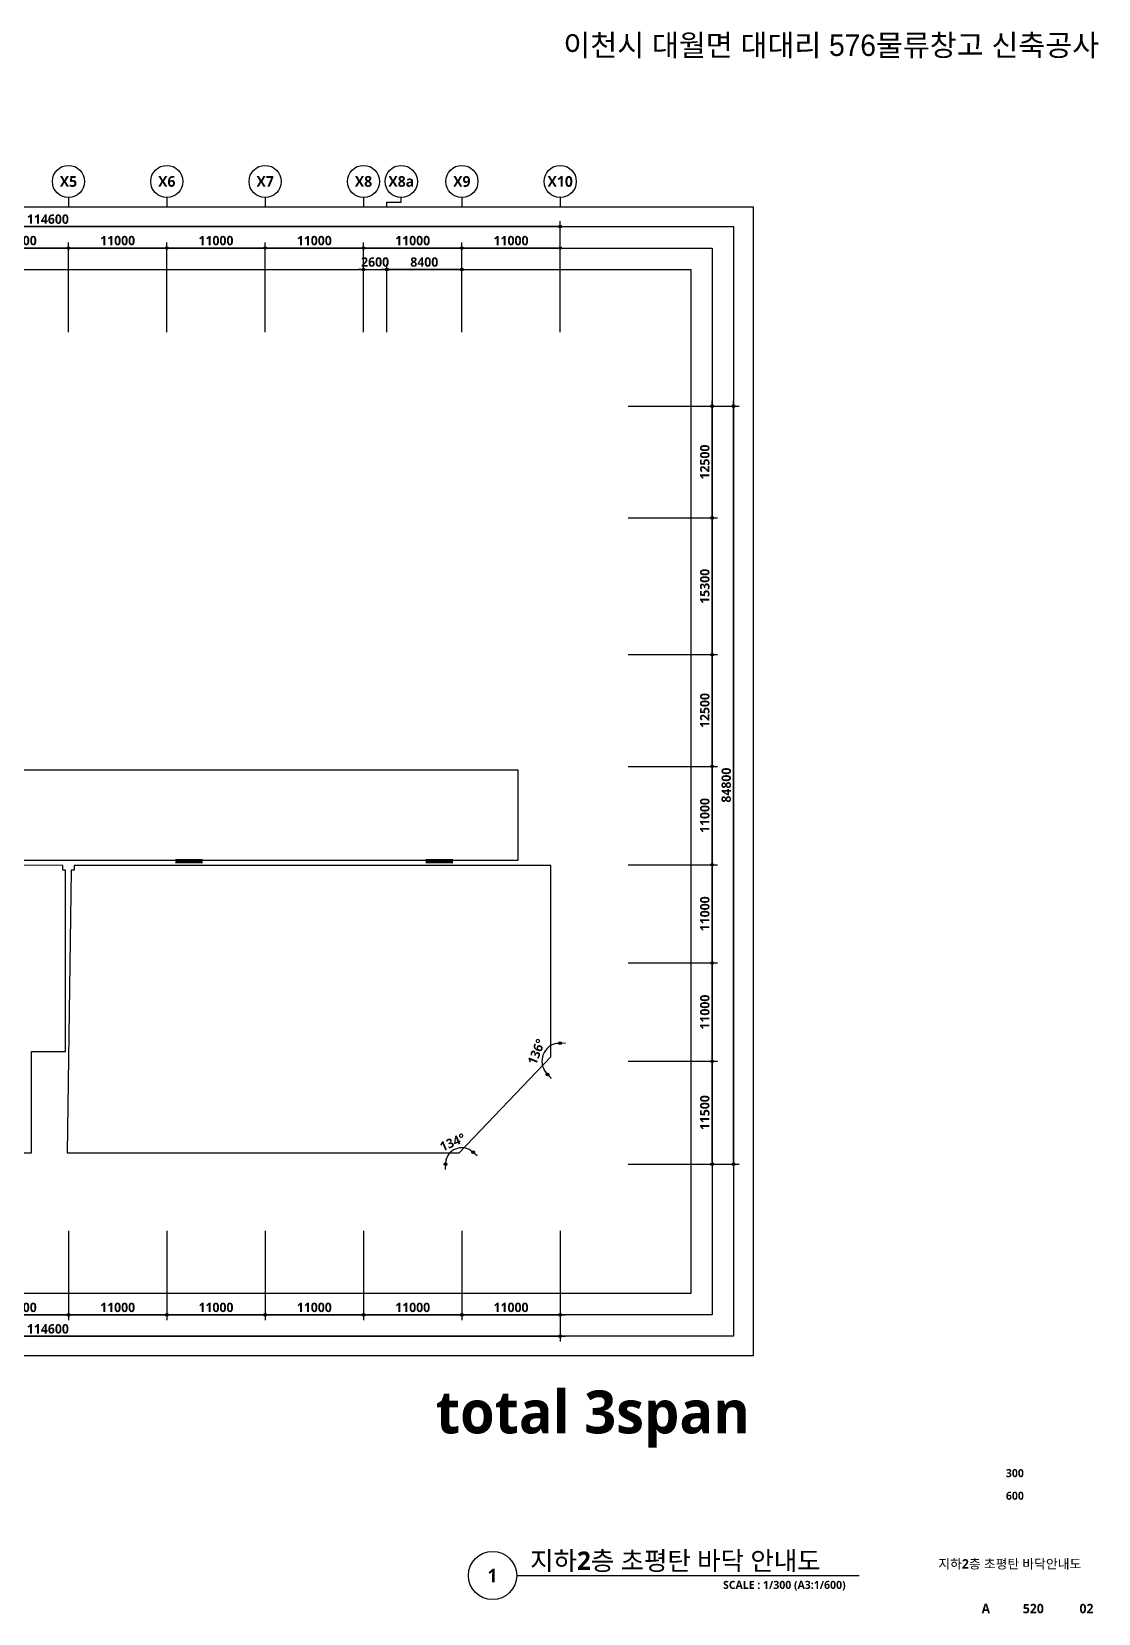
# Model space of a CAD drawing. Header units: millimetres. Extents: x -5354 to 981672, y -957001 to -780013.
# Drawn here: x 106971 to 226278, y -957001 to -780013 of the extents above; entities that cross this region are included whole.
import ezdxf
from ezdxf.enums import TextEntityAlignment as Align

# ---------------------------------------------------------------- set-up
doc = ezdxf.new("R2010")
doc.units = ezdxf.units.MM
doc.header["$LTSCALE"] = 300
doc.header["$MEASUREMENT"] = 0
doc.header["$PDSIZE"] = -10
doc.layers.get('0').update_dxf_attribs({"linetype": 'CONTINUOUS'})
doc.layers.get('Defpoints').update_dxf_attribs({"color": 153, "linetype": 'CONTINUOUS'})
for name, color, linetype in [('A-ANNO-TEXT1', 7, 'CONTINUOUS'), ('A-ANNO-TITL', 7, 'CONTINUOUS'), ('A-ST-AXIS-BUB', 7, 'CONTINUOUS'), ('A-ST-AXIS-DIM', 7, 'CONTINUOUS'), ('AA-XXXX-TXT1', 2, 'CONTINUOUS'), ('heb', 40, 'CONTINUOUS'), ('ILDO_Cosinus Joint', 20, 'CONTINUOUS'), ('TEX', 7, 'CONTINUOUS')]:
    doc.layers.add(name, color=color, linetype=linetype)
doc.layers.add('Defpoint', color=161, linetype='CONTINUOUS', plot=False)
doc.styles.add('SH_대대리576', font='')
doc.styles.add('돋움', font='')
doc.styles.get('SH_대대리576').set_extended_font_data('NanumGothic', bold=True)
doc.styles.get('돋움').set_extended_font_data('Dotum')
doc.dimstyles.new('SHP 600', dxfattribs={"dimscale": 300, "dimtxt": 3.5, "dimasz": 1, "dimexe": 2, "dimexo": 2, "dimgap": 1, "dimtad": 1, "dimdec": 0, "dimzin": 0, "dimdsep": 46, "dimtxsty": 'SH_대대리576', "dimblk": 'DIMDOT', "dimcen": 0.09, "dimclrt": 3, "dimadec": 0, "dimazin": 1, "dimtfac": 1, "dimtdec": 0, "dimtix": 1, "dimtmove": 2, "dimatfit": 0, "dimldrblk": 'DIMDOT', "dimfxl": 1, "dimtolj": 1, "dimtzin": 0, "dimarcsym": 0})

# ---------------------------------------------------------------- blocks, each defined once
blk = doc.blocks.new('DIMDOT')
at = {"color": 0}
blk.add_line((-2, 0), (2, 0), dxfattribs=at)
for radius in [0.5, 0.25]:
    blk.add_circle((0, 0), radius, dxfattribs=at)
blk = doc.blocks.new('*D384')
at = {"layer": 'A-ST-AXIS-DIM', "color": 0, "lineweight": -2, "transparency": 16777216}
for p, q in [((51487, -813626), (51487, -801226)), ((166087, -813626), (166087, -801226)), ((165787, -801826), (51787, -801826))]:
    blk.add_line(p, q, dxfattribs=at)
at = {"layer": 'Defpoints', "color": 0, "transparency": 16777216}
for p in [(51487, -801826), (51487, -814226), (166087, -814226)]:
    blk.add_point(p, dxfattribs=at)
at = {"layer": 'A-ST-AXIS-DIM', "color": 0, "lineweight": -2, "transparency": 16777216, "xscale": 300, "yscale": 300, "zscale": 300, "rotation": 180}
blk.add_blockref('DIMDOT', (51487, -801826), dxfattribs=at)
at = {"layer": 'A-ST-AXIS-DIM', "color": 0, "lineweight": -2, "transparency": 16777216, "xscale": 300, "yscale": 300, "zscale": 300}
blk.add_blockref('DIMDOT', (166087, -801826), dxfattribs=at)
at = {"layer": 'A-ST-AXIS-DIM', "color": 3, "transparency": 16777216, "insert": (108787, -801001), "char_height": 1050, "attachment_point": 5, "style": 'SH_대대리576'}
blk.add_mtext('\\A1;114600', dxfattribs=at)
blk = doc.blocks.new('*D380')
at = {"layer": 'A-ST-AXIS-DIM', "color": 0, "lineweight": -2, "transparency": 16777216}
for p, q in [((100087, -813626), (100087, -803626)), ((110787, -804226), (100387, -804226)), ((111087, -813626), (111087, -803626))]:
    blk.add_line(p, q, dxfattribs=at)
at = {"layer": 'Defpoints', "color": 0, "transparency": 16777216}
for p in [(100087, -804226), (100087, -814226), (111087, -814226)]:
    blk.add_point(p, dxfattribs=at)
at = {"layer": 'A-ST-AXIS-DIM', "color": 0, "lineweight": -2, "transparency": 16777216, "xscale": 300, "yscale": 300, "zscale": 300, "rotation": 180}
blk.add_blockref('DIMDOT', (100087, -804226), dxfattribs=at)
at = {"layer": 'A-ST-AXIS-DIM', "color": 0, "lineweight": -2, "transparency": 16777216, "xscale": 300, "yscale": 300, "zscale": 300}
blk.add_blockref('DIMDOT', (111087, -804226), dxfattribs=at)
at = {"layer": 'A-ST-AXIS-DIM', "color": 3, "transparency": 16777216, "insert": (105587, -803401), "char_height": 1050, "attachment_point": 5, "style": 'SH_대대리576'}
blk.add_mtext('\\A1;11000', dxfattribs=at)
blk = doc.blocks.new('*D379')
at = {"layer": 'A-ST-AXIS-DIM', "color": 0, "lineweight": -2, "transparency": 16777216}
for p, q in [((111087, -813626), (111087, -803626)), ((121787, -804226), (111387, -804226)), ((122087, -813626), (122087, -803626))]:
    blk.add_line(p, q, dxfattribs=at)
at = {"layer": 'Defpoints', "color": 0, "transparency": 16777216}
for p in [(111087, -804226), (111087, -814226), (122087, -814226)]:
    blk.add_point(p, dxfattribs=at)
at = {"layer": 'A-ST-AXIS-DIM', "color": 0, "lineweight": -2, "transparency": 16777216, "xscale": 300, "yscale": 300, "zscale": 300, "rotation": 180}
blk.add_blockref('DIMDOT', (111087, -804226), dxfattribs=at)
at = {"layer": 'A-ST-AXIS-DIM', "color": 0, "lineweight": -2, "transparency": 16777216, "xscale": 300, "yscale": 300, "zscale": 300}
blk.add_blockref('DIMDOT', (122087, -804226), dxfattribs=at)
at = {"layer": 'A-ST-AXIS-DIM', "color": 3, "transparency": 16777216, "insert": (116587, -803401), "char_height": 1050, "attachment_point": 5, "style": 'SH_대대리576'}
blk.add_mtext('\\A1;11000', dxfattribs=at)
blk = doc.blocks.new('*D378')
at = {"layer": 'A-ST-AXIS-DIM', "color": 0, "lineweight": -2, "transparency": 16777216}
for p, q in [((122087, -813626), (122087, -803626)), ((132787, -804226), (122387, -804226)), ((133087, -813626), (133087, -803626))]:
    blk.add_line(p, q, dxfattribs=at)
at = {"layer": 'Defpoints', "color": 0, "transparency": 16777216}
for p in [(122087, -804226), (122087, -814226), (133087, -814226)]:
    blk.add_point(p, dxfattribs=at)
at = {"layer": 'A-ST-AXIS-DIM', "color": 0, "lineweight": -2, "transparency": 16777216, "xscale": 300, "yscale": 300, "zscale": 300, "rotation": 180}
blk.add_blockref('DIMDOT', (122087, -804226), dxfattribs=at)
at = {"layer": 'A-ST-AXIS-DIM', "color": 0, "lineweight": -2, "transparency": 16777216, "xscale": 300, "yscale": 300, "zscale": 300}
blk.add_blockref('DIMDOT', (133087, -804226), dxfattribs=at)
at = {"layer": 'A-ST-AXIS-DIM', "color": 3, "transparency": 16777216, "insert": (127587, -803401), "char_height": 1050, "attachment_point": 5, "style": 'SH_대대리576'}
blk.add_mtext('\\A1;11000', dxfattribs=at)
blk = doc.blocks.new('*D377')
at = {"layer": 'A-ST-AXIS-DIM', "color": 0, "lineweight": -2, "transparency": 16777216}
for p, q in [((133087, -813626), (133087, -803626)), ((143787, -804226), (133387, -804226)), ((144087, -813626), (144087, -803626))]:
    blk.add_line(p, q, dxfattribs=at)
at = {"layer": 'Defpoints', "color": 0, "transparency": 16777216}
for p in [(133087, -804226), (133087, -814226), (144087, -814226)]:
    blk.add_point(p, dxfattribs=at)
at = {"layer": 'A-ST-AXIS-DIM', "color": 0, "lineweight": -2, "transparency": 16777216, "xscale": 300, "yscale": 300, "zscale": 300, "rotation": 180}
blk.add_blockref('DIMDOT', (133087, -804226), dxfattribs=at)
at = {"layer": 'A-ST-AXIS-DIM', "color": 0, "lineweight": -2, "transparency": 16777216, "xscale": 300, "yscale": 300, "zscale": 300}
blk.add_blockref('DIMDOT', (144087, -804226), dxfattribs=at)
at = {"layer": 'A-ST-AXIS-DIM', "color": 3, "transparency": 16777216, "insert": (138587, -803401), "char_height": 1050, "attachment_point": 5, "style": 'SH_대대리576'}
blk.add_mtext('\\A1;11000', dxfattribs=at)
blk = doc.blocks.new('*D376')
at = {"layer": 'A-ST-AXIS-DIM', "color": 0, "lineweight": -2, "transparency": 16777216}
for p, q in [((144087, -813626), (144087, -803626)), ((154787, -804226), (144387, -804226)), ((155087, -813626), (155087, -803626))]:
    blk.add_line(p, q, dxfattribs=at)
at = {"layer": 'Defpoints', "color": 0, "transparency": 16777216}
for p in [(144087, -804226), (144087, -814226), (155087, -814226)]:
    blk.add_point(p, dxfattribs=at)
at = {"layer": 'A-ST-AXIS-DIM', "color": 0, "lineweight": -2, "transparency": 16777216, "xscale": 300, "yscale": 300, "zscale": 300, "rotation": 180}
blk.add_blockref('DIMDOT', (144087, -804226), dxfattribs=at)
at = {"layer": 'A-ST-AXIS-DIM', "color": 0, "lineweight": -2, "transparency": 16777216, "xscale": 300, "yscale": 300, "zscale": 300}
blk.add_blockref('DIMDOT', (155087, -804226), dxfattribs=at)
at = {"layer": 'A-ST-AXIS-DIM', "color": 3, "transparency": 16777216, "insert": (149587, -803401), "char_height": 1050, "attachment_point": 5, "style": 'SH_대대리576'}
blk.add_mtext('\\A1;11000', dxfattribs=at)
blk = doc.blocks.new('*D375')
at = {"layer": 'A-ST-AXIS-DIM', "color": 0, "lineweight": -2, "transparency": 16777216}
for p, q in [((155087, -813626), (155087, -803626)), ((165787, -804226), (155387, -804226)), ((166087, -813626), (166087, -803626))]:
    blk.add_line(p, q, dxfattribs=at)
at = {"layer": 'Defpoints', "color": 0, "transparency": 16777216}
for p in [(155087, -804226), (155087, -814226), (166087, -814226)]:
    blk.add_point(p, dxfattribs=at)
at = {"layer": 'A-ST-AXIS-DIM', "color": 0, "lineweight": -2, "transparency": 16777216, "xscale": 300, "yscale": 300, "zscale": 300, "rotation": 180}
blk.add_blockref('DIMDOT', (155087, -804226), dxfattribs=at)
at = {"layer": 'A-ST-AXIS-DIM', "color": 0, "lineweight": -2, "transparency": 16777216, "xscale": 300, "yscale": 300, "zscale": 300}
blk.add_blockref('DIMDOT', (166087, -804226), dxfattribs=at)
at = {"layer": 'A-ST-AXIS-DIM', "color": 3, "transparency": 16777216, "insert": (160587, -803401), "char_height": 1050, "attachment_point": 5, "style": 'SH_대대리576'}
blk.add_mtext('\\A1;11000', dxfattribs=at)
blk = doc.blocks.new('A-ST-AXIS-BUB-1')
at = {"layer": 'A-ST-AXIS-BUB'}
blk.add_line((0, 350), (0, 0), dxfattribs=at)
blk.add_circle((0, 950), 600, dxfattribs=at)
blk = doc.blocks.new('*D272')
at = {"layer": 'A-ST-AXIS-DIM', "color": 0, "lineweight": -2, "transparency": 16777216}
for p, q in [((173687, -821926), (183687, -821926)), ((183087, -834126), (183087, -822226)), ((173687, -834426), (183687, -834426))]:
    blk.add_line(p, q, dxfattribs=at)
at = {"layer": 'Defpoints', "color": 0, "transparency": 16777216}
for p in [(173087, -821926), (183087, -821926), (173087, -834426)]:
    blk.add_point(p, dxfattribs=at)
at = {"layer": 'A-ST-AXIS-DIM', "color": 0, "lineweight": -2, "transparency": 16777216, "xscale": 300, "yscale": 300, "zscale": 300}
for p, rotation in [((183087, -821926), 90), ((183087, -834426), 270)]:
    blk.add_blockref('DIMDOT', p, dxfattribs=dict(at, rotation=rotation))
at = {"layer": 'A-ST-AXIS-DIM', "color": 3, "transparency": 16777216, "insert": (182262, -828176), "char_height": 1050, "attachment_point": 5, "rotation": 90, "style": 'SH_대대리576'}
blk.add_mtext('\\A1;12500', dxfattribs=at)
blk = doc.blocks.new('*D271')
at = {"layer": 'A-ST-AXIS-DIM', "color": 0, "lineweight": -2, "transparency": 16777216}
for p, q in [((173687, -834426), (183687, -834426)), ((183087, -849426), (183087, -834726)), ((173687, -849726), (183687, -849726))]:
    blk.add_line(p, q, dxfattribs=at)
at = {"layer": 'Defpoints', "color": 0, "transparency": 16777216}
for p in [(173087, -834426), (183087, -834426), (173087, -849726)]:
    blk.add_point(p, dxfattribs=at)
at = {"layer": 'A-ST-AXIS-DIM', "color": 0, "lineweight": -2, "transparency": 16777216, "xscale": 300, "yscale": 300, "zscale": 300}
for p, rotation in [((183087, -834426), 90), ((183087, -849726), 270)]:
    blk.add_blockref('DIMDOT', p, dxfattribs=dict(at, rotation=rotation))
at = {"layer": 'A-ST-AXIS-DIM', "color": 3, "transparency": 16777216, "insert": (182262, -842076), "char_height": 1050, "attachment_point": 5, "rotation": 90, "style": 'SH_대대리576'}
blk.add_mtext('\\A1;15300', dxfattribs=at)
blk = doc.blocks.new('*D270')
at = {"layer": 'A-ST-AXIS-DIM', "color": 0, "lineweight": -2, "transparency": 16777216}
for p, q in [((173687, -849726), (183687, -849726)), ((183087, -861926), (183087, -850026)), ((173687, -862226), (183687, -862226))]:
    blk.add_line(p, q, dxfattribs=at)
at = {"layer": 'Defpoints', "color": 0, "transparency": 16777216}
for p in [(173087, -849726), (183087, -849726), (173087, -862226)]:
    blk.add_point(p, dxfattribs=at)
at = {"layer": 'A-ST-AXIS-DIM', "color": 0, "lineweight": -2, "transparency": 16777216, "xscale": 300, "yscale": 300, "zscale": 300}
for p, rotation in [((183087, -849726), 90), ((183087, -862226), 270)]:
    blk.add_blockref('DIMDOT', p, dxfattribs=dict(at, rotation=rotation))
at = {"layer": 'A-ST-AXIS-DIM', "color": 3, "transparency": 16777216, "insert": (182262, -855976), "char_height": 1050, "attachment_point": 5, "rotation": 90, "style": 'SH_대대리576'}
blk.add_mtext('\\A1;12500', dxfattribs=at)
blk = doc.blocks.new('*D269')
at = {"layer": 'A-ST-AXIS-DIM', "color": 0, "lineweight": -2, "transparency": 16777216}
for p, q in [((173687, -862226), (183687, -862226)), ((183087, -872926), (183087, -862526)), ((173687, -873226), (183687, -873226))]:
    blk.add_line(p, q, dxfattribs=at)
at = {"layer": 'Defpoints', "color": 0, "transparency": 16777216}
for p in [(173087, -862226), (183087, -862226), (173087, -873226)]:
    blk.add_point(p, dxfattribs=at)
at = {"layer": 'A-ST-AXIS-DIM', "color": 0, "lineweight": -2, "transparency": 16777216, "xscale": 300, "yscale": 300, "zscale": 300}
for p, rotation in [((183087, -862226), 90), ((183087, -873226), 270)]:
    blk.add_blockref('DIMDOT', p, dxfattribs=dict(at, rotation=rotation))
at = {"layer": 'A-ST-AXIS-DIM', "color": 3, "transparency": 16777216, "insert": (182262, -867726), "char_height": 1050, "attachment_point": 5, "rotation": 90, "style": 'SH_대대리576'}
blk.add_mtext('\\A1;11000', dxfattribs=at)
blk = doc.blocks.new('*D268')
at = {"layer": 'A-ST-AXIS-DIM', "color": 0, "lineweight": -2, "transparency": 16777216}
for p, q in [((173687, -873226), (183687, -873226)), ((183087, -883926), (183087, -873526)), ((173687, -884226), (183687, -884226))]:
    blk.add_line(p, q, dxfattribs=at)
at = {"layer": 'Defpoints', "color": 0, "transparency": 16777216}
for p in [(173087, -873226), (183087, -873226), (173087, -884226)]:
    blk.add_point(p, dxfattribs=at)
at = {"layer": 'A-ST-AXIS-DIM', "color": 0, "lineweight": -2, "transparency": 16777216, "xscale": 300, "yscale": 300, "zscale": 300}
for p, rotation in [((183087, -873226), 90), ((183087, -884226), 270)]:
    blk.add_blockref('DIMDOT', p, dxfattribs=dict(at, rotation=rotation))
at = {"layer": 'A-ST-AXIS-DIM', "color": 3, "transparency": 16777216, "insert": (182262, -878726), "char_height": 1050, "attachment_point": 5, "rotation": 90, "style": 'SH_대대리576'}
blk.add_mtext('\\A1;11000', dxfattribs=at)
blk = doc.blocks.new('*D267')
at = {"layer": 'A-ST-AXIS-DIM', "color": 0, "lineweight": -2, "transparency": 16777216}
for p, q in [((173687, -884226), (183687, -884226)), ((183087, -894926), (183087, -884526)), ((173687, -895226), (183687, -895226))]:
    blk.add_line(p, q, dxfattribs=at)
at = {"layer": 'Defpoints', "color": 0, "transparency": 16777216}
for p in [(173087, -884226), (183087, -884226), (173087, -895226)]:
    blk.add_point(p, dxfattribs=at)
at = {"layer": 'A-ST-AXIS-DIM', "color": 0, "lineweight": -2, "transparency": 16777216, "xscale": 300, "yscale": 300, "zscale": 300}
for p, rotation in [((183087, -884226), 90), ((183087, -895226), 270)]:
    blk.add_blockref('DIMDOT', p, dxfattribs=dict(at, rotation=rotation))
at = {"layer": 'A-ST-AXIS-DIM', "color": 3, "transparency": 16777216, "insert": (182262, -889726), "char_height": 1050, "attachment_point": 5, "rotation": 90, "style": 'SH_대대리576'}
blk.add_mtext('\\A1;11000', dxfattribs=at)
blk = doc.blocks.new('*D266')
at = {"layer": 'A-ST-AXIS-DIM', "color": 0, "lineweight": -2, "transparency": 16777216}
for p, q in [((173687, -895226), (183687, -895226)), ((183087, -906426), (183087, -895526)), ((173687, -906726), (183687, -906726))]:
    blk.add_line(p, q, dxfattribs=at)
at = {"layer": 'Defpoints', "color": 0, "transparency": 16777216}
for p in [(173087, -895226), (183087, -895226), (173087, -906726)]:
    blk.add_point(p, dxfattribs=at)
at = {"layer": 'A-ST-AXIS-DIM', "color": 0, "lineweight": -2, "transparency": 16777216, "xscale": 300, "yscale": 300, "zscale": 300}
for p, rotation in [((183087, -895226), 90), ((183087, -906726), 270)]:
    blk.add_blockref('DIMDOT', p, dxfattribs=dict(at, rotation=rotation))
at = {"layer": 'A-ST-AXIS-DIM', "color": 3, "transparency": 16777216, "insert": (182262, -900976), "char_height": 1050, "attachment_point": 5, "rotation": 90, "style": 'SH_대대리576'}
blk.add_mtext('\\A1;11500', dxfattribs=at)
blk = doc.blocks.new('*D265')
at = {"layer": 'A-ST-AXIS-DIM', "color": 0, "lineweight": -2, "transparency": 16777216}
for p, q in [((173687, -821926), (186087, -821926)), ((185487, -906426), (185487, -822226)), ((173687, -906726), (186087, -906726))]:
    blk.add_line(p, q, dxfattribs=at)
at = {"layer": 'Defpoints', "color": 0, "transparency": 16777216}
for p in [(173087, -821926), (185487, -821926), (173087, -906726)]:
    blk.add_point(p, dxfattribs=at)
at = {"layer": 'A-ST-AXIS-DIM', "color": 0, "lineweight": -2, "transparency": 16777216, "xscale": 300, "yscale": 300, "zscale": 300}
for p, rotation in [((185487, -821926), 90), ((185487, -906726), 270)]:
    blk.add_blockref('DIMDOT', p, dxfattribs=dict(at, rotation=rotation))
at = {"layer": 'A-ST-AXIS-DIM', "color": 3, "transparency": 16777216, "insert": (184662, -864326), "char_height": 1050, "attachment_point": 5, "rotation": 90, "style": 'SH_대대리576'}
blk.add_mtext('\\A1;84800', dxfattribs=at)
blk = doc.blocks.new('*D373')
at = {"layer": 'A-ST-AXIS-DIM', "color": 0, "lineweight": -2, "transparency": 16777216}
for p, q in [((100087, -914197), (100087, -924197)), ((111087, -914197), (111087, -924197)), ((100387, -923597), (110787, -923597))]:
    blk.add_line(p, q, dxfattribs=at)
at = {"layer": 'Defpoints', "color": 0, "transparency": 16777216}
for p in [(100087, -913597), (111087, -913597), (111087, -923597)]:
    blk.add_point(p, dxfattribs=at)
at = {"layer": 'A-ST-AXIS-DIM', "color": 0, "lineweight": -2, "transparency": 16777216, "xscale": 300, "yscale": 300, "zscale": 300, "rotation": 180}
blk.add_blockref('DIMDOT', (100087, -923597), dxfattribs=at)
at = {"layer": 'A-ST-AXIS-DIM', "color": 0, "lineweight": -2, "transparency": 16777216, "xscale": 300, "yscale": 300, "zscale": 300}
blk.add_blockref('DIMDOT', (111087, -923597), dxfattribs=at)
at = {"layer": 'A-ST-AXIS-DIM', "color": 3, "transparency": 16777216, "insert": (105587, -922772), "char_height": 1050, "attachment_point": 5, "style": 'SH_대대리576'}
blk.add_mtext('\\A1;11000', dxfattribs=at)
blk = doc.blocks.new('*D372')
at = {"layer": 'A-ST-AXIS-DIM', "color": 0, "lineweight": -2, "transparency": 16777216}
for p, q in [((111087, -914197), (111087, -924197)), ((122087, -914197), (122087, -924197)), ((111387, -923597), (121787, -923597))]:
    blk.add_line(p, q, dxfattribs=at)
at = {"layer": 'Defpoints', "color": 0, "transparency": 16777216}
for p in [(111087, -913597), (122087, -913597), (122087, -923597)]:
    blk.add_point(p, dxfattribs=at)
at = {"layer": 'A-ST-AXIS-DIM', "color": 0, "lineweight": -2, "transparency": 16777216, "xscale": 300, "yscale": 300, "zscale": 300, "rotation": 180}
blk.add_blockref('DIMDOT', (111087, -923597), dxfattribs=at)
at = {"layer": 'A-ST-AXIS-DIM', "color": 0, "lineweight": -2, "transparency": 16777216, "xscale": 300, "yscale": 300, "zscale": 300}
blk.add_blockref('DIMDOT', (122087, -923597), dxfattribs=at)
at = {"layer": 'A-ST-AXIS-DIM', "color": 3, "transparency": 16777216, "insert": (116587, -922772), "char_height": 1050, "attachment_point": 5, "style": 'SH_대대리576'}
blk.add_mtext('\\A1;11000', dxfattribs=at)
blk = doc.blocks.new('*D371')
at = {"layer": 'A-ST-AXIS-DIM', "color": 0, "lineweight": -2, "transparency": 16777216}
for p, q in [((122087, -914197), (122087, -924197)), ((133087, -914197), (133087, -924197)), ((122387, -923597), (132787, -923597))]:
    blk.add_line(p, q, dxfattribs=at)
at = {"layer": 'Defpoints', "color": 0, "transparency": 16777216}
for p in [(122087, -913597), (133087, -913597), (133087, -923597)]:
    blk.add_point(p, dxfattribs=at)
at = {"layer": 'A-ST-AXIS-DIM', "color": 0, "lineweight": -2, "transparency": 16777216, "xscale": 300, "yscale": 300, "zscale": 300, "rotation": 180}
blk.add_blockref('DIMDOT', (122087, -923597), dxfattribs=at)
at = {"layer": 'A-ST-AXIS-DIM', "color": 0, "lineweight": -2, "transparency": 16777216, "xscale": 300, "yscale": 300, "zscale": 300}
blk.add_blockref('DIMDOT', (133087, -923597), dxfattribs=at)
at = {"layer": 'A-ST-AXIS-DIM', "color": 3, "transparency": 16777216, "insert": (127587, -922772), "char_height": 1050, "attachment_point": 5, "style": 'SH_대대리576'}
blk.add_mtext('\\A1;11000', dxfattribs=at)
blk = doc.blocks.new('*D370')
at = {"layer": 'A-ST-AXIS-DIM', "color": 0, "lineweight": -2, "transparency": 16777216}
for p, q in [((133087, -914197), (133087, -924197)), ((144087, -914197), (144087, -924197)), ((133387, -923597), (143787, -923597))]:
    blk.add_line(p, q, dxfattribs=at)
at = {"layer": 'Defpoints', "color": 0, "transparency": 16777216}
for p in [(133087, -913597), (144087, -913597), (144087, -923597)]:
    blk.add_point(p, dxfattribs=at)
at = {"layer": 'A-ST-AXIS-DIM', "color": 0, "lineweight": -2, "transparency": 16777216, "xscale": 300, "yscale": 300, "zscale": 300, "rotation": 180}
blk.add_blockref('DIMDOT', (133087, -923597), dxfattribs=at)
at = {"layer": 'A-ST-AXIS-DIM', "color": 0, "lineweight": -2, "transparency": 16777216, "xscale": 300, "yscale": 300, "zscale": 300}
blk.add_blockref('DIMDOT', (144087, -923597), dxfattribs=at)
at = {"layer": 'A-ST-AXIS-DIM', "color": 3, "transparency": 16777216, "insert": (138587, -922772), "char_height": 1050, "attachment_point": 5, "style": 'SH_대대리576'}
blk.add_mtext('\\A1;11000', dxfattribs=at)
blk = doc.blocks.new('*D369')
at = {"layer": 'A-ST-AXIS-DIM', "color": 0, "lineweight": -2, "transparency": 16777216}
for p, q in [((144087, -914197), (144087, -924197)), ((155087, -914197), (155087, -924197)), ((144387, -923597), (154787, -923597))]:
    blk.add_line(p, q, dxfattribs=at)
at = {"layer": 'Defpoints', "color": 0, "transparency": 16777216}
for p in [(144087, -913597), (155087, -913597), (155087, -923597)]:
    blk.add_point(p, dxfattribs=at)
at = {"layer": 'A-ST-AXIS-DIM', "color": 0, "lineweight": -2, "transparency": 16777216, "xscale": 300, "yscale": 300, "zscale": 300, "rotation": 180}
blk.add_blockref('DIMDOT', (144087, -923597), dxfattribs=at)
at = {"layer": 'A-ST-AXIS-DIM', "color": 0, "lineweight": -2, "transparency": 16777216, "xscale": 300, "yscale": 300, "zscale": 300}
blk.add_blockref('DIMDOT', (155087, -923597), dxfattribs=at)
at = {"layer": 'A-ST-AXIS-DIM', "color": 3, "transparency": 16777216, "insert": (149587, -922772), "char_height": 1050, "attachment_point": 5, "style": 'SH_대대리576'}
blk.add_mtext('\\A1;11000', dxfattribs=at)
blk = doc.blocks.new('*D368')
at = {"layer": 'A-ST-AXIS-DIM', "color": 0, "lineweight": -2, "transparency": 16777216}
for p, q in [((155087, -914197), (155087, -924197)), ((166087, -914197), (166087, -924197)), ((155387, -923597), (165787, -923597))]:
    blk.add_line(p, q, dxfattribs=at)
at = {"layer": 'Defpoints', "color": 0, "transparency": 16777216}
for p in [(155087, -913597), (166087, -913597), (166087, -923597)]:
    blk.add_point(p, dxfattribs=at)
at = {"layer": 'A-ST-AXIS-DIM', "color": 0, "lineweight": -2, "transparency": 16777216, "xscale": 300, "yscale": 300, "zscale": 300, "rotation": 180}
blk.add_blockref('DIMDOT', (155087, -923597), dxfattribs=at)
at = {"layer": 'A-ST-AXIS-DIM', "color": 0, "lineweight": -2, "transparency": 16777216, "xscale": 300, "yscale": 300, "zscale": 300}
blk.add_blockref('DIMDOT', (166087, -923597), dxfattribs=at)
at = {"layer": 'A-ST-AXIS-DIM', "color": 3, "transparency": 16777216, "insert": (160587, -922772), "char_height": 1050, "attachment_point": 5, "style": 'SH_대대리576'}
blk.add_mtext('\\A1;11000', dxfattribs=at)
blk = doc.blocks.new('*D367')
at = {"layer": 'A-ST-AXIS-DIM', "color": 0, "lineweight": -2, "transparency": 16777216}
blk.add_arc((155087, -906726), 1829, 55.67995, 170.59308, dxfattribs=at)
at = {"layer": 'Defpoints', "color": 0, "transparency": 16777216}
for p in [(166087, -895226), (155060, -904897), (144087, -906726, 103000), (155087, -906726), (155087, -906726)]:
    blk.add_point(p, dxfattribs=at)
at = {"layer": 'A-ST-AXIS-DIM', "color": 0, "lineweight": -2, "transparency": 16777216, "xscale": 300, "yscale": 300, "zscale": 300}
for p, rotation in [((153258, -906726), 265.2965424328976), ((156352, -905404), 320.9764875871198)]:
    blk.add_blockref('DIMDOT', p, dxfattribs=dict(at, rotation=rotation))
at = {"layer": 'A-ST-AXIS-DIM', "color": 3, "transparency": 16777216, "insert": (154044, -904285), "char_height": 1050, "attachment_point": 5, "rotation": 23.13652, "style": 'SH_대대리576'}
blk.add_mtext('\\A1;134°', dxfattribs=at)
blk = doc.blocks.new('*D366')
at = {"layer": 'A-ST-AXIS-DIM', "color": 0, "lineweight": -2, "transparency": 16777216}
blk.add_arc((166087, -895226), 2037, 98.44788, 217.82515, dxfattribs=at)
at = {"layer": 'Defpoints', "color": 0, "transparency": 16777216}
for p in [(166087, -872926), (164637, -893797), (166087, -895226), (166087, -895226), (155087, -906726, 103000)]:
    blk.add_point(p, dxfattribs=at)
at = {"layer": 'A-ST-AXIS-DIM', "color": 0, "lineweight": -2, "transparency": 16777216, "xscale": 300, "yscale": 300, "zscale": 300}
for p, rotation in [((166087, -893189), 4.223939572343506), ((164679, -896698), 312.0490904476744)]:
    blk.add_blockref('DIMDOT', p, dxfattribs=dict(at, rotation=rotation))
at = {"layer": 'A-ST-AXIS-DIM', "color": 3, "transparency": 16777216, "insert": (163431, -894160), "char_height": 1050, "attachment_point": 5, "rotation": 68.13652, "style": 'SH_대대리576'}
blk.add_mtext('\\A1;136°', dxfattribs=at)
blk = doc.blocks.new('*D365')
at = {"layer": 'A-ST-AXIS-DIM', "color": 0, "lineweight": -2, "transparency": 16777216}
for p, q in [((51487, -914197), (51487, -926597)), ((166087, -914197), (166087, -926597)), ((51787, -925997), (165787, -925997))]:
    blk.add_line(p, q, dxfattribs=at)
at = {"layer": 'Defpoints', "color": 0, "transparency": 16777216}
for p in [(51487, -913597), (166087, -913597), (166087, -925997)]:
    blk.add_point(p, dxfattribs=at)
at = {"layer": 'A-ST-AXIS-DIM', "color": 0, "lineweight": -2, "transparency": 16777216, "xscale": 300, "yscale": 300, "zscale": 300, "rotation": 180}
blk.add_blockref('DIMDOT', (51487, -925997), dxfattribs=at)
at = {"layer": 'A-ST-AXIS-DIM', "color": 0, "lineweight": -2, "transparency": 16777216, "xscale": 300, "yscale": 300, "zscale": 300}
blk.add_blockref('DIMDOT', (166087, -925997), dxfattribs=at)
at = {"layer": 'A-ST-AXIS-DIM', "color": 3, "transparency": 16777216, "insert": (108787, -925172), "char_height": 1050, "attachment_point": 5, "style": 'SH_대대리576'}
blk.add_mtext('\\A1;114600', dxfattribs=at)
blk = doc.blocks.new('*U20')
at = {"layer": 'A-ANNO-TITL'}
blk.add_line((0, 0), (6382, 0), dxfattribs=at)
blk.add_circle((-450, 0), 450, dxfattribs=at)
at = {"layer": 'AA-XXXX-TXT1', "style": 'SH_대대리576'}
blk.add_attdef('DWG.TITLE', (250, 100), '', height=350, dxfattribs=at)
at = {"layer": 'AA-XXXX-TXT1', "color": 7, "style": 'SH_대대리576'}
blk.add_attdef('NO1', text='', height=300, dxfattribs=at).set_placement((-450, 0), align=Align.MIDDLE)
at = {"layer": 'AA-XXXX-TXT1', "style": 'SH_대대리576'}
blk.add_attdef('SCALE', text='', height=150, dxfattribs=at).set_placement((6132, -100), align=Align.TOP_RIGHT)
blk = doc.blocks.new('*D290')
at = {"layer": 'A-ST-AXIS-DIM', "color": 0, "lineweight": -2, "transparency": 16777216}
for p, q in [((143787, -806626), (143487, -806626)), ((144087, -813626), (144087, -806026)), ((144087, -806626), (146687, -806626)), ((146687, -813626), (146687, -806026)), ((146987, -806626), (147287, -806626))]:
    blk.add_line(p, q, dxfattribs=at)
at = {"layer": 'Defpoints', "color": 0, "transparency": 16777216}
for p in [(146687, -806626), (144087, -814226), (146687, -814226)]:
    blk.add_point(p, dxfattribs=at)
at = {"layer": 'A-ST-AXIS-DIM', "color": 0, "lineweight": -2, "transparency": 16777216, "xscale": 300, "yscale": 300, "zscale": 300}
blk.add_blockref('DIMDOT', (144087, -806626), dxfattribs=at)
at = {"layer": 'A-ST-AXIS-DIM', "color": 0, "lineweight": -2, "transparency": 16777216, "xscale": 300, "yscale": 300, "zscale": 300, "rotation": 180}
blk.add_blockref('DIMDOT', (146687, -806626), dxfattribs=at)
at = {"layer": 'A-ST-AXIS-DIM', "color": 3, "transparency": 16777216, "insert": (145387, -805801), "char_height": 1050, "attachment_point": 5, "style": 'SH_대대리576'}
blk.add_mtext('\\A1;2600', dxfattribs=at)
blk = doc.blocks.new('*D289')
at = {"layer": 'A-ST-AXIS-DIM', "color": 0, "lineweight": -2, "transparency": 16777216}
for p, q in [((146687, -813626), (146687, -806026)), ((154787, -806626), (146987, -806626)), ((155087, -813626), (155087, -806026))]:
    blk.add_line(p, q, dxfattribs=at)
at = {"layer": 'Defpoints', "color": 0, "transparency": 16777216}
for p in [(146687, -806626), (146687, -814226), (155087, -814226)]:
    blk.add_point(p, dxfattribs=at)
at = {"layer": 'A-ST-AXIS-DIM', "color": 0, "lineweight": -2, "transparency": 16777216, "xscale": 300, "yscale": 300, "zscale": 300, "rotation": 180}
blk.add_blockref('DIMDOT', (146687, -806626), dxfattribs=at)
at = {"layer": 'A-ST-AXIS-DIM', "color": 0, "lineweight": -2, "transparency": 16777216, "xscale": 300, "yscale": 300, "zscale": 300}
blk.add_blockref('DIMDOT', (155087, -806626), dxfattribs=at)
at = {"layer": 'A-ST-AXIS-DIM', "color": 3, "transparency": 16777216, "insert": (150887, -805801), "char_height": 1050, "attachment_point": 5, "style": 'SH_대대리576'}
blk.add_mtext('\\A1;8400', dxfattribs=at)

msp = doc.modelspace()

# ---------------------------------------------------------------- linework, layer by layer
at = {"layer": 'A-ST-AXIS-BUB'}
msp.add_lwpolyline([(146687.2, -799625.9), (146687.2, -799100.9), (148310.1, -799100.9), (148310.1, -798575.9)], dxfattribs=at)
msp.add_circle((148310.1, -796775.9), 1800, dxfattribs=at)
at = {"layer": 'Defpoint'}
for points in [[(187687.2, -928197.4), (16487.2, -928197.4), (16487.2, -799625.9), (187687.2, -799625.9)], [(185487.2, -925997.4), (18687.2, -925997.4), (18687.2, -801825.9), (185487.2, -801825.9)], [(183087.2, -923597.4), (21087.2, -923597.4), (21087.2, -804225.9), (183087.2, -804225.9)], [(180687.2, -921197.4), (23487.2, -921197.4), (23487.2, -806625.9), (180687.2, -806625.9)]]:
    msp.add_lwpolyline(points, close=True, dxfattribs=at)
at = {"layer": 'heb', "elevation": 103000}
for points in [[(161337.2, -872746.9), (70937.2, -872746.9), (70937.2, -862625.9), (161337.2, -862625.9)], [(66987.2, -873804.9), (66987.2, -894525.9), (67787.2, -894525.9), (67787.2, -895375.9), (71237.2, -895375.9), (71237.2, -905475.9), (106937.2, -905475.9), (106937.2, -894125.9), (110774.7, -894125.9), (110774.7, -873854.9), (110458.2, -873854.9), (110458.2, -873321.9), (67666.2, -873296.9), (67666.2, -873804.9)], [(110937.2, -905475.9), (154774.5, -905475.9), (165037.2, -894746.7), (165037.2, -873321.9), (111716.2, -873321.9), (111716.2, -873854.9), (111399.7, -873854.9)]]:
    msp.add_lwpolyline(points, close=True, dxfattribs=at)
at = {"layer": 'ILDO_Cosinus Joint', "const_width": 500, "elevation": 103000}
for points in [[(123055.9, -872825.9), (126115.9, -872825.9)], [(151055.9, -872825.9), (154115.9, -872825.9)]]:
    msp.add_lwpolyline(points, dxfattribs=at)

# ---------------------------------------------------------------- block references
ref = msp.add_blockref('*U20', (161223.6, -952764.4), dxfattribs=dict(xscale=6, yscale=6, zscale=6))
ref.add_attrib('SCALE', 'SCALE : 1/300 (A3:1/600)', dxfattribs={"layer": 'A-ANNO-TITL', "height": 900, "style": 'SH_대대리576'}).set_placement((198013.2, -953364.4), align=Align.TOP_RIGHT)
ref.add_attrib('DWG.TITLE', '지하2층 초평탄 바닥 안내도', (162723.6, -952164.4), dxfattribs={"layer": 'A-ANNO-TITL', "height": 2087.447, "style": 'SH_대대리576'})
ref.add_attrib('NO1', '1', dxfattribs={"layer": 'A-ANNO-TITL', "color": 7, "height": 1500, "style": 'SH_대대리576'}).set_placement((158523.6, -952764.4), align=Align.MIDDLE)
at = {"layer": 'A-ST-AXIS-BUB', "xscale": 3, "yscale": 3, "zscale": 3}
for p in [(111087.2, -799625.9), (122087.2, -799625.9), (133087.2, -799625.9), (144087.2, -799625.9), (155087.2, -799625.9), (166087.2, -799625.9)]:
    msp.add_blockref('A-ST-AXIS-BUB-1', p, dxfattribs=at)

# ---------------------------------------------------------------- texts
at = {"layer": 'A-ANNO-TEXT1', "style": 'SH_대대리576'}
for s, height, p in [('X5', 1200, (111087.2, -796775.9)), ('X6', 1200, (122087.2, -796775.9)), ('X7', 1200, (133087.2, -796775.9)), ('X8', 1200, (144087.2, -796775.9)), ('X8a', 1200, (148310.1, -796775.9)), ('X9', 1200, (155087.2, -796775.9)), ('X10', 1200, (166087.2, -796775.9)), ('total 3span', 4800, (169738.8, -934463.6))]:
    msp.add_text(s, height=height, dxfattribs=at).set_placement(p, align=Align.MIDDLE_CENTER)
at = {"layer": 'A-ANNO-TITL', "style": 'SH_대대리576'}
for s, height, p in [('300', 900, (216940.9, -941308.9)), ('600', 900, (216940.9, -943842.1)), ('지하2층 초평탄 바닥안내도', 1050, (216375.6, -951450.5)), ('A', 1050, (213692.9, -956461)), ('520', 1050, (219006.2, -956461)), ('02', 1050, (224952.6, -956461))]:
    msp.add_text(s, height=height, dxfattribs=at).set_placement(p, align=Align.MIDDLE)
at = {"layer": 'TEX', "style": '돋움'}
msp.add_text('이천시 대월면 대대리 576물류창고 신축공사', height=2400, dxfattribs=at).set_placement((166440, -781533.6), align=Align.MIDDLE_LEFT)

# ---------------------------------------------------------------- dimensions: what is measured, and where the dimension line sits
at = {"layer": 'A-ST-AXIS-DIM'}
for base, p1, p2, picture, middle in [((51487.2, -801825.9), (166087.2, -814225.9), (51487.2, -814225.9), '*D384', (108787.2, -801000.9)), ((100087.2, -804225.9), (111087.2, -814225.9), (100087.2, -814225.9), '*D380', (105587.2, -803400.9)), ((111087.2, -804225.9), (122087.2, -814225.9), (111087.2, -814225.9), '*D379', (116587.2, -803400.9)), ((122087.2, -804225.9), (133087.2, -814225.9), (122087.2, -814225.9), '*D378', (127587.2, -803400.9)), ((133087.2, -804225.9), (144087.2, -814225.9), (133087.2, -814225.9), '*D377', (138587.2, -803400.9)), ((144087.2, -804225.9), (155087.2, -814225.9), (144087.2, -814225.9), '*D376', (149587.2, -803400.9)), ((155087.2, -804225.9), (166087.2, -814225.9), (155087.2, -814225.9), '*D375', (160587.2, -803400.9)), ((146687.2, -806625.9), (155087.2, -814225.9), (146687.2, -814225.9), '*D289', (150887.2, -805800.9))]:
    dim = msp.add_linear_dim(base=base, p1=p1, p2=p2, dimstyle='SHP 600', dxfattribs=at)
    dim.commit()
    dim.dimension.update_dxf_attribs({"geometry": picture, "text_midpoint": middle})
for base, p1, p2, angle, picture, middle in [((146687.2, -806625.9), (144087.2, -814225.9), (146687.2, -814225.9), 180, '*D290', (145387.2, -805800.9)), ((183087.2, -821925.9), (173087.2, -834425.9), (173087.2, -821925.9), 270, '*D272', (182262.2, -828175.9)), ((185487.2, -821925.9), (173087.2, -906725.9), (173087.2, -821925.9), 270, '*D265', (184662.2, -864325.9)), ((183087.2, -834425.9), (173087.2, -849725.9), (173087.2, -834425.9), 270, '*D271', (182262.2, -842075.9)), ((183087.2, -849725.9), (173087.2, -862225.9), (173087.2, -849725.9), 270, '*D270', (182262.2, -855975.9)), ((183087.2, -862225.9), (173087.2, -873225.9), (173087.2, -862225.9), 270, '*D269', (182262.2, -867725.9)), ((183087.2, -873225.9), (173087.2, -884225.9), (173087.2, -873225.9), 270, '*D268', (182262.2, -878725.9)), ((183087.2, -884225.9), (173087.2, -895225.9), (173087.2, -884225.9), 270, '*D267', (182262.2, -889725.9)), ((183087.2, -895225.9), (173087.2, -906725.9), (173087.2, -895225.9), 270, '*D266', (182262.2, -900975.9)), ((166087.2, -925997.4), (51487.2, -913597.4), (166087.2, -913597.4), 180, '*D365', (108787.2, -925172.4)), ((111087.2, -923597.4), (100087.2, -913597.4), (111087.2, -913597.4), 180, '*D373', (105587.2, -922772.4)), ((122087.2, -923597.4), (111087.2, -913597.4), (122087.2, -913597.4), 180, '*D372', (116587.2, -922772.4)), ((133087.2, -923597.4), (122087.2, -913597.4), (133087.2, -913597.4), 180, '*D371', (127587.2, -922772.4)), ((144087.2, -923597.4), (133087.2, -913597.4), (144087.2, -913597.4), 180, '*D370', (138587.2, -922772.4)), ((155087.2, -923597.4), (144087.2, -913597.4), (155087.2, -913597.4), 180, '*D369', (149587.2, -922772.4)), ((166087.2, -923597.4), (155087.2, -913597.4), (166087.2, -913597.4), 180, '*D368', (160587.2, -922772.4))]:
    dim = msp.add_linear_dim(base=base, p1=p1, p2=p2, angle=angle, dimstyle='SHP 600', dxfattribs=at)
    dim.commit()
    dim.dimension.update_dxf_attribs({"geometry": picture, "text_midpoint": middle})
for base, line1, line2, picture, middle in [((164636.5, -893796.6), ((166087.2, -895225.9), (166087.2, -872925.9)), ((155087.2, -906725.9, 103000), (166087.2, -895225.9)), '*D366', (163431.5, -894160.3)), ((155060.1, -904896.8), ((155087.2, -906725.9), (166087.2, -895225.9)), ((144087.2, -906725.9, 103000), (155087.2, -906725.9)), '*D367', (154044.2, -904285.1))]:
    dim = msp.add_angular_dim_2l(base=base, line1=line1, line2=line2, dimstyle='SHP 600', dxfattribs=at)
    dim.commit()
    dim.dimension.update_dxf_attribs({"geometry": picture, "text_midpoint": middle})

doc.saveas('drawing.dxf')
